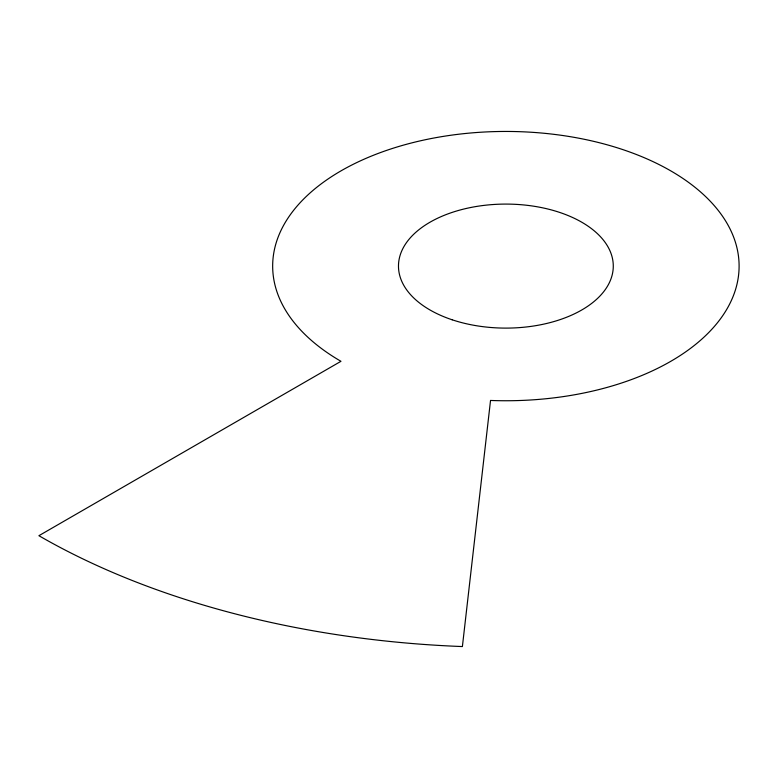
<?xml version="1.0" encoding="UTF-8"?>
<svg xmlns="http://www.w3.org/2000/svg" width="778" height="778" viewBox="0 0 778 778"><rect width="100%" height="100%" fill="white"/><g stroke="black" fill="none" stroke-linecap="round" stroke-linejoin="round"><path stroke-width="1.17" d="M490.529 400.456L462.395 646.557A660.415 381.288 0 0 1 38.9 535.702L340.968 361.303A233.225 134.652 0 0 1 393.736 148.034A233.225 134.652 0 0 1 733.586 236.989A233.225 134.652 0 0 1 490.529 400.456M452.183 319.797A107.393 62.007 0 0 0 613.278 266.095A107.393 62.007 0 0 0 452.183 212.394A107.393 62.007 0 0 0 452.183 319.797"/></g></svg>
